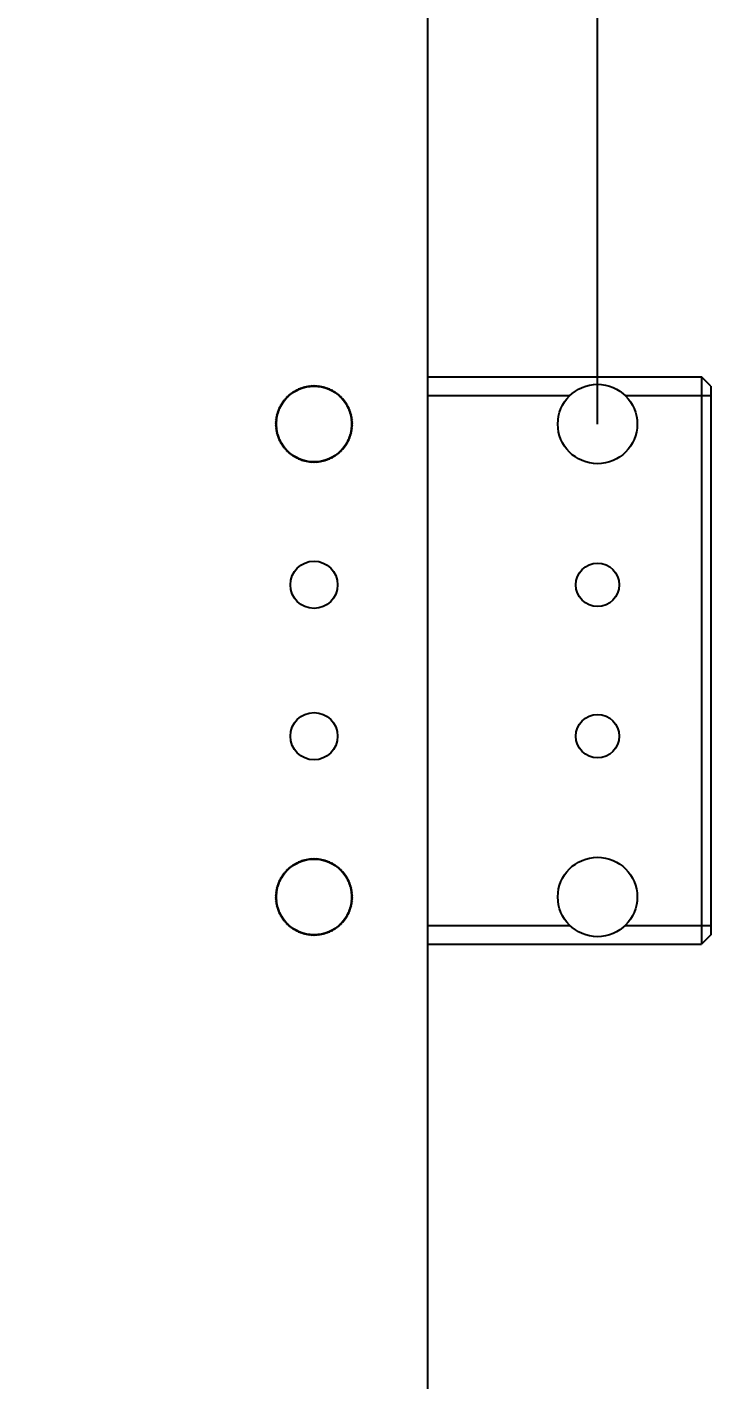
# Model space of a CAD drawing. Header units: millimetres. Extents: x 710 to 26878, y 589 to 5187.
# Drawn here: x 9314.2 to 9350.4, y 2010.8 to 2082.3 of the extents above; entities that cross this region are included whole.
import ezdxf

# ---------------------------------------------------------------- set-up
doc = ezdxf.new("R2010")
doc.units = ezdxf.units.MM
doc.layers.add('02___PRT_ALL_AXES', color=7, linetype='Continuous')
doc.styles.get("Standard").update_dxf_attribs({"font": 'arial.ttf'})
doc.dimstyles.new('DIMSTYLE_5-scale4', dxfattribs={"dimscale": 2, "dimtxt": 20, "dimasz": 20, "dimexe": 1, "dimexo": 0, "dimgap": 1.25, "dimtad": 1, "dimzin": 9, "dimdsep": 46, "dimtxsty": 'Standard', "dimcen": 0.09, "dimclre": 256, "dimclrt": 256, "dimadec": 1, "dimazin": 2, "dimtp": 0.15, "dimtm": 0.15, "dimtfac": 0.8, "dimtmove": 0, "dimatfit": 3, "dimfxl": 1, "dimtolj": 1, "dimarcsym": 0})

# ---------------------------------------------------------------- blocks, each defined once
blk = doc.blocks.new('*D72')
at = {"lineweight": -2, "transparency": 16777216}
for p, q in [((8744.371, 2061.309), (8744.371, 2194.326)), ((9344.371, 2061.309), (9344.371, 2194.326))]:
    blk.add_line(p, q, dxfattribs=at)
at = {"color": 0, "lineweight": -2, "transparency": 16777216}
blk.add_line((8784.371, 2192.326), (9304.371, 2192.326), dxfattribs=at)
at = {"color": 0, "transparency": 16777216}
for points in [[(8784.371, 2198.992), (8784.371, 2185.659), (8744.371, 2192.326)], [(9304.371, 2198.992), (9304.371, 2185.659), (9344.371, 2192.326)]]:
    blk.add_solid(points, dxfattribs=at)
at = {"layer": 'Defpoints', "color": 0, "transparency": 16777216}
for p in [(9344.371, 2192.326), (8744.371, 2061.309), (9344.371, 2061.309)]:
    blk.add_point(p, dxfattribs=at)
at = {"transparency": 16777216, "insert": (9044.371, 2220.719), "char_height": 40, "attachment_point": 5}
blk.add_mtext('\\A1;600 [1\'-11 5/8"]', dxfattribs=at)

msp = doc.modelspace()

# ---------------------------------------------------------------- linework, layer by layer
at = {"color": 7, "linetype": 'Continuous'}
for p, q in [((9335.3706, 2123.8091), (9335.3706, 1788.8091)), ((9328.7565, 2063.2125), (9328.7542, 2063.2643)), ((9328.7542, 2063.2643), (9328.782, 2063.2206)), ((9328.8401, 2063.2375), (9328.8401, 2063.2893)), ((9328.8401, 2063.2893), (9328.866, 2063.2444)), ((9328.9247, 2063.2588), (9328.9269, 2063.3105)), ((9328.9269, 2063.3105), (9328.9509, 2063.2646)), ((9329.0102, 2063.2764), (9329.0147, 2063.328)), ((9329.0147, 2063.328), (9329.0366, 2063.281)), ((9329.0963, 2063.2902), (9329.1031, 2063.3416)), ((9329.1031, 2063.3416), (9329.1229, 2063.2937)), ((9329.183, 2063.3003), (9329.192, 2063.3513)), ((9329.192, 2063.3513), (9329.2097, 2063.3026)), ((9329.27, 2063.3066), (9329.2812, 2063.3572)), ((9329.2812, 2063.3572), (9329.2968, 2063.3078)), ((9329.3572, 2063.3091), (9329.3706, 2063.3591)), ((9329.3706, 2063.3591), (9329.3841, 2063.3091)), ((9329.4445, 2063.3078), (9329.4601, 2063.3572)), ((9329.4601, 2063.3572), (9329.4713, 2063.3066)), ((9329.5316, 2063.3026), (9329.5493, 2063.3513)), ((9329.5493, 2063.3513), (9329.5583, 2063.3003)), ((9329.6184, 2063.2937), (9329.6382, 2063.3416)), ((9329.6382, 2063.3416), (9329.645, 2063.2902)), ((9329.7047, 2063.281), (9329.7266, 2063.328)), ((9329.7266, 2063.328), (9329.7311, 2063.2764)), ((9329.7904, 2063.2646), (9329.8143, 2063.3105)), ((9329.8143, 2063.3105), (9329.8166, 2063.2588)), ((9329.8753, 2063.2444), (9329.9012, 2063.2893)), ((9329.9012, 2063.2893), (9329.9012, 2063.2375)), ((9329.9593, 2063.2206), (9329.9871, 2063.2643)), ((9329.9871, 2063.2643), (9329.9848, 2063.2125)), ((9335.3706, 2063.8091), (9349.8706, 2063.8091)), ((9350.3706, 2063.3091), (9349.8706, 2063.8091)), ((9349.8706, 2063.8091), (9349.8706, 2033.8091)), ((9350.3706, 2063.3091), (9350.3706, 2034.3091)), ((9327.7443, 2062.5571), (9327.7921, 2062.5373)), ((9327.7758, 2062.516), (9327.7443, 2062.5571)), ((9327.8003, 2062.6269), (9327.8472, 2062.605)), ((9327.83, 2062.5844), (9327.8003, 2062.6269)), ((9327.8592, 2062.6941), (9327.9052, 2062.6702)), ((9327.8871, 2062.6504), (9327.8592, 2062.6941)), ((9327.9211, 2062.7587), (9327.9659, 2062.7328)), ((9327.947, 2062.7138), (9327.9211, 2062.7587)), ((9327.9857, 2062.8206), (9328.0294, 2062.7927)), ((9328.0096, 2062.7746), (9327.9857, 2062.8206)), ((9328.0529, 2062.8795), (9328.0954, 2062.8498)), ((9328.0748, 2062.8326), (9328.0529, 2062.8795)), ((9328.1227, 2062.9355), (9328.1638, 2062.904)), ((9328.1425, 2062.8876), (9328.1227, 2062.9355)), ((9328.1948, 2062.9884), (9328.2345, 2062.9551)), ((9328.2125, 2062.9397), (9328.1948, 2062.9884)), ((9328.2692, 2063.0381), (9328.3074, 2063.0031)), ((9328.2848, 2062.9887), (9328.2692, 2063.0381)), ((9328.3456, 2063.0845), (9328.3823, 2063.0479)), ((9328.3591, 2063.0344), (9328.3456, 2063.0845)), ((9328.4241, 2063.1275), (9328.4591, 2063.0893)), ((9328.4353, 2063.0769), (9328.4241, 2063.1275)), ((9328.5043, 2063.1671), (9328.5376, 2063.1274)), ((9328.5133, 2063.116), (9328.5043, 2063.1671)), ((9328.5861, 2063.2031), (9328.6177, 2063.162)), ((9328.5929, 2063.1517), (9328.5861, 2063.2031)), ((9328.674, 2063.1839), (9328.6695, 2063.2355)), ((9328.6695, 2063.2355), (9328.6992, 2063.1931)), ((9330.0421, 2063.1931), (9330.0718, 2063.2355)), ((9330.0718, 2063.2355), (9330.0673, 2063.1839)), ((9330.1236, 2063.162), (9330.1551, 2063.2031)), ((9330.1551, 2063.2031), (9330.1484, 2063.1517)), ((9330.2037, 2063.1274), (9330.237, 2063.1671)), ((9330.237, 2063.1671), (9330.228, 2063.116)), ((9330.2822, 2063.0893), (9330.3172, 2063.1275)), ((9330.3172, 2063.1275), (9330.306, 2063.0769)), ((9330.359, 2063.0479), (9330.3956, 2063.0845)), ((9330.3956, 2063.0845), (9330.3822, 2063.0344)), ((9330.4339, 2063.0031), (9330.4721, 2063.0381)), ((9330.4721, 2063.0381), (9330.4565, 2062.9887)), ((9330.5068, 2062.9551), (9330.5465, 2062.9884)), ((9330.5465, 2062.9884), (9330.5288, 2062.9397)), ((9330.5775, 2062.904), (9330.6186, 2062.9355)), ((9330.6186, 2062.9355), (9330.5988, 2062.8876)), ((9330.6459, 2062.8498), (9330.6884, 2062.8795)), ((9330.6884, 2062.8795), (9330.6665, 2062.8326)), ((9330.7119, 2062.7927), (9330.7556, 2062.8206)), ((9330.7556, 2062.8206), (9330.7317, 2062.7746)), ((9330.7753, 2062.7328), (9330.8202, 2062.7587)), ((9330.8202, 2062.7587), (9330.7943, 2062.7138)), ((9330.8361, 2062.6702), (9330.8821, 2062.6941)), ((9330.8821, 2062.6941), (9330.8542, 2062.6504)), ((9330.8941, 2062.605), (9330.941, 2062.6269)), ((9330.941, 2062.6269), (9330.9113, 2062.5844)), ((9330.9492, 2062.5373), (9330.997, 2062.5571)), ((9330.997, 2062.5571), (9330.9655, 2062.516)), ((9345.8403, 2062.8091), (9350.3706, 2062.8091)), ((9327.3905, 2061.8397), (9327.4423, 2061.8397)), ((9327.4354, 2061.8138), (9327.3905, 2061.8397)), ((9327.4155, 2061.9256), (9327.4673, 2061.9233)), ((9327.4592, 2061.8977), (9327.4155, 2061.9256)), ((9327.4443, 2062.0103), (9327.4959, 2062.0058)), ((9327.4867, 2061.9806), (9327.4443, 2062.0103)), ((9327.4767, 2062.0936), (9327.5281, 2062.0869)), ((9327.5178, 2062.0621), (9327.4767, 2062.0936)), ((9327.5127, 2062.1755), (9327.5637, 2062.1665)), ((9327.5524, 2062.1422), (9327.5127, 2062.1755)), ((9327.5523, 2062.2557), (9327.6029, 2062.2445)), ((9327.5905, 2062.2207), (9327.5523, 2062.2557)), ((9327.5953, 2062.3341), (9327.6453, 2062.3207)), ((9327.6319, 2062.2975), (9327.5953, 2062.3341)), ((9327.6417, 2062.4106), (9327.6911, 2062.395)), ((9327.6767, 2062.3724), (9327.6417, 2062.4106)), ((9327.6914, 2062.485), (9327.7401, 2062.4672)), ((9327.7247, 2062.4453), (9327.6914, 2062.485)), ((9331.0012, 2062.4672), (9331.0499, 2062.485)), ((9331.0499, 2062.485), (9331.0166, 2062.4453)), ((9331.0502, 2062.395), (9331.0996, 2062.4106)), ((9331.0996, 2062.4106), (9331.0646, 2062.3724)), ((9331.096, 2062.3207), (9331.146, 2062.3341)), ((9331.146, 2062.3341), (9331.1094, 2062.2975)), ((9331.1384, 2062.2445), (9331.189, 2062.2557)), ((9331.189, 2062.2557), (9331.1508, 2062.2207)), ((9331.1776, 2062.1665), (9331.2286, 2062.1755)), ((9331.2286, 2062.1755), (9331.1889, 2062.1422)), ((9331.2132, 2062.0869), (9331.2646, 2062.0936)), ((9331.2646, 2062.0936), (9331.2235, 2062.0621)), ((9331.2454, 2062.0058), (9331.297, 2062.0103)), ((9331.297, 2062.0103), (9331.2546, 2061.9806)), ((9331.274, 2061.9233), (9331.3258, 2061.9256)), ((9331.3258, 2061.9256), (9331.2821, 2061.8977)), ((9331.299, 2061.8397), (9331.3508, 2061.8397)), ((9331.3508, 2061.8397), (9331.3059, 2061.8138)), ((9327.3206, 2061.3091), (9327.3707, 2061.3225)), ((9327.3707, 2061.2957), (9327.3206, 2061.3091)), ((9327.3226, 2061.3986), (9327.3732, 2061.4098)), ((9327.372, 2061.383), (9327.3226, 2061.3986)), ((9327.3226, 2061.2197), (9327.372, 2061.2353)), ((9327.3732, 2061.2085), (9327.3226, 2061.2197)), ((9327.3284, 2061.4878), (9327.3795, 2061.4968)), ((9327.3771, 2061.4701), (9327.3284, 2061.4878)), ((9327.3284, 2061.1305), (9327.3771, 2061.1482)), ((9327.3795, 2061.1215), (9327.3284, 2061.1305)), ((9327.3382, 2061.5767), (9327.3896, 2061.5835)), ((9327.3861, 2061.5569), (9327.3382, 2061.5767)), ((9327.3518, 2061.6651), (9327.4034, 2061.6696)), ((9327.3987, 2061.6432), (9327.3518, 2061.6651)), ((9327.3692, 2061.7528), (9327.421, 2061.7551)), ((9327.4152, 2061.7289), (9327.3692, 2061.7528)), ((9331.3203, 2061.7551), (9331.3721, 2061.7528)), ((9331.3721, 2061.7528), (9331.3261, 2061.7289)), ((9331.3379, 2061.6696), (9331.3895, 2061.6651)), ((9331.3895, 2061.6651), (9331.3425, 2061.6432)), ((9331.3517, 2061.5835), (9331.4031, 2061.5767)), ((9331.4031, 2061.5767), (9331.3552, 2061.5569)), ((9331.3618, 2061.4968), (9331.4128, 2061.4878)), ((9331.4128, 2061.1305), (9331.3618, 2061.1215)), ((9331.4128, 2061.4878), (9331.3642, 2061.4701)), ((9331.3642, 2061.1482), (9331.4128, 2061.1305)), ((9331.3681, 2061.4098), (9331.4187, 2061.3986)), ((9331.4187, 2061.2197), (9331.3681, 2061.2085)), ((9331.4187, 2061.3986), (9331.3693, 2061.383)), ((9331.3693, 2061.2353), (9331.4187, 2061.2197)), ((9331.3706, 2061.3225), (9331.4206, 2061.3091)), ((9331.4206, 2061.3091), (9331.3706, 2061.2957)), ((9327.3382, 2061.0416), (9327.3861, 2061.0614)), ((9327.3896, 2061.0348), (9327.3382, 2061.0416)), ((9327.3518, 2060.9532), (9327.3987, 2060.9751)), ((9327.4034, 2060.9486), (9327.3518, 2060.9532)), ((9327.3692, 2060.8654), (9327.4152, 2060.8894)), ((9327.421, 2060.8632), (9327.3692, 2060.8654)), ((9327.3905, 2060.7786), (9327.4354, 2060.8045)), ((9327.4423, 2060.7786), (9327.3905, 2060.7786)), ((9327.4155, 2060.6927), (9327.4592, 2060.7205)), ((9327.4673, 2060.6949), (9327.4155, 2060.6927)), ((9327.4443, 2060.608), (9327.4867, 2060.6377)), ((9327.4959, 2060.6125), (9327.4443, 2060.608)), ((9327.4767, 2060.5246), (9327.5178, 2060.5562)), ((9327.5281, 2060.5314), (9327.4767, 2060.5246)), ((9327.5127, 2060.4428), (9327.5524, 2060.4761)), ((9327.5637, 2060.4518), (9327.5127, 2060.4428)), ((9327.5523, 2060.3626), (9327.5905, 2060.3976)), ((9331.1508, 2060.3976), (9331.189, 2060.3626)), ((9331.2286, 2060.4428), (9331.1776, 2060.4518)), ((9331.1889, 2060.4761), (9331.2286, 2060.4428)), ((9331.2646, 2060.5246), (9331.2132, 2060.5314)), ((9331.2235, 2060.5562), (9331.2646, 2060.5246)), ((9331.297, 2060.608), (9331.2454, 2060.6125)), ((9331.2546, 2060.6377), (9331.297, 2060.608)), ((9331.3258, 2060.6927), (9331.274, 2060.6949)), ((9331.2821, 2060.7205), (9331.3258, 2060.6927)), ((9331.3508, 2060.7786), (9331.299, 2060.7786)), ((9331.3059, 2060.8045), (9331.3508, 2060.7786)), ((9331.3721, 2060.8654), (9331.3203, 2060.8632)), ((9331.3261, 2060.8894), (9331.3721, 2060.8654)), ((9331.3895, 2060.9532), (9331.3379, 2060.9486)), ((9331.3425, 2060.9751), (9331.3895, 2060.9532)), ((9331.4031, 2061.0416), (9331.3517, 2061.0348)), ((9331.3552, 2061.0614), (9331.4031, 2061.0416)), ((9327.6029, 2060.3738), (9327.5523, 2060.3626)), ((9327.5953, 2060.2841), (9327.6319, 2060.3208)), ((9327.6453, 2060.2975), (9327.5953, 2060.2841)), ((9327.6417, 2060.2077), (9327.6767, 2060.2459)), ((9327.6911, 2060.2233), (9327.6417, 2060.2077)), ((9327.6914, 2060.1333), (9327.7247, 2060.173)), ((9327.7401, 2060.151), (9327.6914, 2060.1333)), ((9327.7443, 2060.0612), (9327.7758, 2060.1023)), ((9327.7921, 2060.081), (9327.7443, 2060.0612)), ((9327.8003, 2059.9914), (9327.83, 2060.0339)), ((9327.8472, 2060.0133), (9327.8003, 2059.9914)), ((9327.8592, 2059.9242), (9327.8871, 2059.9679)), ((9327.9052, 2059.9481), (9327.8592, 2059.9242)), ((9327.9211, 2059.8596), (9327.947, 2059.9044)), ((9327.9659, 2059.8855), (9327.9211, 2059.8596)), ((9327.9857, 2059.7977), (9328.0096, 2059.8437)), ((9328.0294, 2059.8256), (9327.9857, 2059.7977)), ((9328.0529, 2059.7387), (9328.0748, 2059.7857)), ((9328.0954, 2059.7685), (9328.0529, 2059.7387)), ((9328.1227, 2059.6828), (9328.1425, 2059.7306)), ((9328.1638, 2059.7143), (9328.1227, 2059.6828)), ((9328.1948, 2059.6299), (9328.2125, 2059.6786)), ((9330.5288, 2059.6786), (9330.5465, 2059.6299)), ((9330.6186, 2059.6828), (9330.5775, 2059.7143)), ((9330.5988, 2059.7306), (9330.6186, 2059.6828)), ((9330.6884, 2059.7387), (9330.6459, 2059.7685)), ((9330.6665, 2059.7857), (9330.6884, 2059.7387)), ((9330.7556, 2059.7977), (9330.7119, 2059.8256)), ((9330.7317, 2059.8437), (9330.7556, 2059.7977)), ((9330.8202, 2059.8596), (9330.7753, 2059.8855)), ((9330.7943, 2059.9044), (9330.8202, 2059.8596)), ((9330.8821, 2059.9242), (9330.8361, 2059.9481)), ((9330.8542, 2059.9679), (9330.8821, 2059.9242)), ((9330.941, 2059.9914), (9330.8941, 2060.0133)), ((9330.9113, 2060.0339), (9330.941, 2059.9914)), ((9330.997, 2060.0612), (9330.9492, 2060.081)), ((9330.9655, 2060.1023), (9330.997, 2060.0612)), ((9331.0499, 2060.1333), (9331.0012, 2060.151)), ((9331.0166, 2060.173), (9331.0499, 2060.1333)), ((9331.0996, 2060.2077), (9331.0502, 2060.2233)), ((9331.0646, 2060.2459), (9331.0996, 2060.2077)), ((9331.146, 2060.2841), (9331.096, 2060.2975)), ((9331.1094, 2060.3208), (9331.146, 2060.2841)), ((9331.189, 2060.3626), (9331.1384, 2060.3738)), ((9328.2345, 2059.6632), (9328.1948, 2059.6299)), ((9328.2692, 2059.5802), (9328.2848, 2059.6296)), ((9328.3074, 2059.6152), (9328.2692, 2059.5802)), ((9328.3456, 2059.5338), (9328.3591, 2059.5838)), ((9328.3823, 2059.5704), (9328.3456, 2059.5338)), ((9328.4241, 2059.4908), (9328.4353, 2059.5413)), ((9328.4591, 2059.529), (9328.4241, 2059.4908)), ((9328.5043, 2059.4512), (9328.5133, 2059.5022)), ((9328.5376, 2059.4909), (9328.5043, 2059.4512)), ((9328.5861, 2059.4152), (9328.5929, 2059.4665)), ((9328.6177, 2059.4563), (9328.5861, 2059.4152)), ((9328.6695, 2059.3828), (9328.674, 2059.4344)), ((9328.6992, 2059.4252), (9328.6695, 2059.3828)), ((9328.7542, 2059.354), (9328.7565, 2059.4058)), ((9328.782, 2059.3977), (9328.7542, 2059.354)), ((9328.8401, 2059.329), (9328.8401, 2059.3808)), ((9328.866, 2059.3739), (9328.8401, 2059.329)), ((9328.9269, 2059.3077), (9328.9247, 2059.3595)), ((9328.9509, 2059.3537), (9328.9269, 2059.3077)), ((9329.0147, 2059.2903), (9329.0102, 2059.3419)), ((9329.0366, 2059.3372), (9329.0147, 2059.2903)), ((9329.1031, 2059.2767), (9329.0963, 2059.328)), ((9329.1229, 2059.3245), (9329.1031, 2059.2767)), ((9329.192, 2059.2669), (9329.183, 2059.318)), ((9329.2097, 2059.3156), (9329.192, 2059.2669)), ((9329.2812, 2059.2611), (9329.27, 2059.3117)), ((9329.2968, 2059.3105), (9329.2812, 2059.2611)), ((9329.3706, 2059.2591), (9329.3572, 2059.3092)), ((9329.3841, 2059.3092), (9329.3706, 2059.2591)), ((9329.4601, 2059.2611), (9329.4445, 2059.3105)), ((9329.4713, 2059.3117), (9329.4601, 2059.2611)), ((9329.5493, 2059.2669), (9329.5316, 2059.3156)), ((9329.5583, 2059.318), (9329.5493, 2059.2669)), ((9329.6382, 2059.2767), (9329.6184, 2059.3245)), ((9329.645, 2059.328), (9329.6382, 2059.2767)), ((9329.7266, 2059.2903), (9329.7047, 2059.3372)), ((9329.7311, 2059.3419), (9329.7266, 2059.2903)), ((9329.8143, 2059.3077), (9329.7904, 2059.3537)), ((9329.8166, 2059.3595), (9329.8143, 2059.3077)), ((9329.9012, 2059.329), (9329.8753, 2059.3739)), ((9329.9012, 2059.3808), (9329.9012, 2059.329)), ((9329.9871, 2059.354), (9329.9593, 2059.3977)), ((9329.9848, 2059.4058), (9329.9871, 2059.354)), ((9330.0718, 2059.3828), (9330.0421, 2059.4252)), ((9330.0673, 2059.4344), (9330.0718, 2059.3828)), ((9330.1551, 2059.4152), (9330.1236, 2059.4563)), ((9330.1484, 2059.4665), (9330.1551, 2059.4152)), ((9330.237, 2059.4512), (9330.2037, 2059.4909)), ((9330.228, 2059.5022), (9330.237, 2059.4512)), ((9330.3172, 2059.4908), (9330.2822, 2059.529)), ((9330.306, 2059.5413), (9330.3172, 2059.4908)), ((9330.3956, 2059.5338), (9330.359, 2059.5704)), ((9330.3822, 2059.5838), (9330.3956, 2059.5338)), ((9330.4721, 2059.5802), (9330.4339, 2059.6152)), ((9330.4565, 2059.6296), (9330.4721, 2059.5802)), ((9330.5465, 2059.6299), (9330.5068, 2059.6632)), ((9328.6695, 2038.2355), (9328.6992, 2038.1931)), ((9328.674, 2038.1839), (9328.6695, 2038.2355)), ((9328.7565, 2038.2125), (9328.7542, 2038.2643)), ((9328.7542, 2038.2643), (9328.782, 2038.2206)), ((9328.8401, 2038.2375), (9328.8401, 2038.2893)), ((9328.8401, 2038.2893), (9328.866, 2038.2444)), ((9328.9247, 2038.2588), (9328.9269, 2038.3105)), ((9328.9269, 2038.3105), (9328.9509, 2038.2646)), ((9329.0102, 2038.2764), (9329.0147, 2038.328)), ((9329.0147, 2038.328), (9329.0366, 2038.281)), ((9329.0963, 2038.2902), (9329.1031, 2038.3416)), ((9329.1031, 2038.3416), (9329.1229, 2038.2937)), ((9329.183, 2038.3003), (9329.192, 2038.3513)), ((9329.192, 2038.3513), (9329.2097, 2038.3026)), ((9329.27, 2038.3066), (9329.2812, 2038.3572)), ((9329.2812, 2038.3572), (9329.2968, 2038.3078)), ((9329.3572, 2038.3091), (9329.3706, 2038.3591)), ((9329.3706, 2038.3591), (9329.3841, 2038.3091)), ((9329.4445, 2038.3078), (9329.4601, 2038.3572)), ((9329.4601, 2038.3572), (9329.4713, 2038.3066)), ((9329.5316, 2038.3026), (9329.5493, 2038.3513)), ((9329.5493, 2038.3513), (9329.5583, 2038.3003)), ((9329.6184, 2038.2937), (9329.6382, 2038.3416)), ((9329.6382, 2038.3416), (9329.645, 2038.2902)), ((9329.7047, 2038.281), (9329.7266, 2038.328)), ((9329.7266, 2038.328), (9329.7311, 2038.2764)), ((9329.7904, 2038.2646), (9329.8143, 2038.3105)), ((9329.8143, 2038.3105), (9329.8166, 2038.2588)), ((9329.8753, 2038.2444), (9329.9012, 2038.2893)), ((9329.9012, 2038.2893), (9329.9012, 2038.2375)), ((9329.9593, 2038.2206), (9329.9871, 2038.2643)), ((9329.9871, 2038.2643), (9329.9848, 2038.2125)), ((9330.0421, 2038.1931), (9330.0718, 2038.2355)), ((9330.0718, 2038.2355), (9330.0673, 2038.1839)), ((9327.7443, 2037.5571), (9327.7921, 2037.5373)), ((9327.7758, 2037.516), (9327.7443, 2037.5571)), ((9327.8003, 2037.6269), (9327.8472, 2037.605)), ((9327.83, 2037.5844), (9327.8003, 2037.6269)), ((9327.8592, 2037.6941), (9327.9052, 2037.6702)), ((9327.8871, 2037.6504), (9327.8592, 2037.6941)), ((9327.9211, 2037.7587), (9327.9659, 2037.7328)), ((9327.947, 2037.7138), (9327.9211, 2037.7587)), ((9327.9857, 2037.8206), (9328.0294, 2037.7927)), ((9328.0096, 2037.7746), (9327.9857, 2037.8206)), ((9328.0529, 2037.8795), (9328.0954, 2037.8498)), ((9328.0748, 2037.8326), (9328.0529, 2037.8795)), ((9328.1227, 2037.9355), (9328.1638, 2037.904)), ((9328.1425, 2037.8876), (9328.1227, 2037.9355)), ((9328.1948, 2037.9884), (9328.2345, 2037.9551)), ((9328.2125, 2037.9397), (9328.1948, 2037.9884)), ((9328.2692, 2038.0381), (9328.3074, 2038.0031)), ((9328.2848, 2037.9887), (9328.2692, 2038.0381)), ((9328.3456, 2038.0845), (9328.3823, 2038.0479)), ((9328.3591, 2038.0344), (9328.3456, 2038.0845)), ((9328.4241, 2038.1275), (9328.4591, 2038.0893)), ((9328.4353, 2038.0769), (9328.4241, 2038.1275)), ((9328.5043, 2038.1671), (9328.5376, 2038.1274)), ((9328.5133, 2038.116), (9328.5043, 2038.1671)), ((9328.5861, 2038.2031), (9328.6177, 2038.162)), ((9328.5929, 2038.1517), (9328.5861, 2038.2031)), ((9330.1236, 2038.162), (9330.1551, 2038.2031)), ((9330.1551, 2038.2031), (9330.1484, 2038.1517)), ((9330.2037, 2038.1274), (9330.237, 2038.1671)), ((9330.237, 2038.1671), (9330.228, 2038.116)), ((9330.2822, 2038.0893), (9330.3172, 2038.1275)), ((9330.3172, 2038.1275), (9330.306, 2038.0769)), ((9330.359, 2038.0479), (9330.3956, 2038.0845)), ((9330.3956, 2038.0845), (9330.3822, 2038.0344)), ((9330.4339, 2038.0031), (9330.4721, 2038.0381)), ((9330.4721, 2038.0381), (9330.4565, 2037.9887)), ((9330.5068, 2037.9551), (9330.5465, 2037.9884)), ((9330.5465, 2037.9884), (9330.5288, 2037.9397)), ((9330.5775, 2037.904), (9330.6186, 2037.9355)), ((9330.6186, 2037.9355), (9330.5988, 2037.8876)), ((9330.6459, 2037.8498), (9330.6884, 2037.8795)), ((9330.6884, 2037.8795), (9330.6665, 2037.8326)), ((9330.7119, 2037.7927), (9330.7556, 2037.8206)), ((9330.7556, 2037.8206), (9330.7317, 2037.7746)), ((9330.7753, 2037.7328), (9330.8202, 2037.7587)), ((9330.8202, 2037.7587), (9330.7943, 2037.7138)), ((9330.8361, 2037.6702), (9330.8821, 2037.6941)), ((9330.8821, 2037.6941), (9330.8542, 2037.6504)), ((9330.8941, 2037.605), (9330.941, 2037.6269)), ((9330.941, 2037.6269), (9330.9113, 2037.5844)), ((9330.9492, 2037.5373), (9330.997, 2037.5571)), ((9330.997, 2037.5571), (9330.9655, 2037.516)), ((9327.3905, 2036.8397), (9327.4423, 2036.8397)), ((9327.4354, 2036.8138), (9327.3905, 2036.8397)), ((9327.4155, 2036.9256), (9327.4673, 2036.9233)), ((9327.4592, 2036.8977), (9327.4155, 2036.9256)), ((9327.4443, 2037.0103), (9327.4959, 2037.0058)), ((9327.4867, 2036.9806), (9327.4443, 2037.0103)), ((9327.4767, 2037.0936), (9327.5281, 2037.0869)), ((9327.5178, 2037.0621), (9327.4767, 2037.0936)), ((9327.5127, 2037.1755), (9327.5637, 2037.1665)), ((9327.5524, 2037.1422), (9327.5127, 2037.1755)), ((9327.5523, 2037.2557), (9327.6029, 2037.2445)), ((9327.5905, 2037.2207), (9327.5523, 2037.2557)), ((9327.5953, 2037.3341), (9327.6453, 2037.3207)), ((9327.6319, 2037.2975), (9327.5953, 2037.3341)), ((9327.6417, 2037.4106), (9327.6911, 2037.395)), ((9327.6767, 2037.3724), (9327.6417, 2037.4106)), ((9327.6914, 2037.485), (9327.7401, 2037.4672)), ((9327.7247, 2037.4453), (9327.6914, 2037.485)), ((9331.0012, 2037.4672), (9331.0499, 2037.485)), ((9331.0499, 2037.485), (9331.0166, 2037.4453)), ((9331.0502, 2037.395), (9331.0996, 2037.4106)), ((9331.0996, 2037.4106), (9331.0646, 2037.3724)), ((9331.096, 2037.3207), (9331.146, 2037.3341)), ((9331.146, 2037.3341), (9331.1094, 2037.2975)), ((9331.1384, 2037.2445), (9331.189, 2037.2557)), ((9331.189, 2037.2557), (9331.1508, 2037.2207)), ((9331.1776, 2037.1665), (9331.2286, 2037.1755)), ((9331.2286, 2037.1755), (9331.1889, 2037.1422)), ((9331.2132, 2037.0869), (9331.2646, 2037.0936)), ((9331.2646, 2037.0936), (9331.2235, 2037.0621)), ((9331.2454, 2037.0058), (9331.297, 2037.0103)), ((9331.297, 2037.0103), (9331.2546, 2036.9806)), ((9331.274, 2036.9233), (9331.3258, 2036.9256)), ((9331.3258, 2036.9256), (9331.2821, 2036.8977)), ((9331.299, 2036.8397), (9331.3508, 2036.8397)), ((9331.3508, 2036.8397), (9331.3059, 2036.8138)), ((9327.3206, 2036.3091), (9327.3707, 2036.3225)), ((9327.3707, 2036.2957), (9327.3206, 2036.3091)), ((9327.3226, 2036.3986), (9327.3732, 2036.4098)), ((9327.372, 2036.383), (9327.3226, 2036.3986)), ((9327.3226, 2036.2197), (9327.372, 2036.2353)), ((9327.3732, 2036.2085), (9327.3226, 2036.2197)), ((9327.3284, 2036.4878), (9327.3795, 2036.4968)), ((9327.3771, 2036.4701), (9327.3284, 2036.4878)), ((9327.3284, 2036.1305), (9327.3771, 2036.1482)), ((9327.3795, 2036.1215), (9327.3284, 2036.1305)), ((9327.3382, 2036.5767), (9327.3896, 2036.5835)), ((9327.3861, 2036.5569), (9327.3382, 2036.5767)), ((9327.3518, 2036.6651), (9327.4034, 2036.6696)), ((9327.3987, 2036.6432), (9327.3518, 2036.6651)), ((9327.3692, 2036.7528), (9327.421, 2036.7551)), ((9327.4152, 2036.7289), (9327.3692, 2036.7528)), ((9331.3203, 2036.7551), (9331.3721, 2036.7528)), ((9331.3721, 2036.7528), (9331.3261, 2036.7289)), ((9331.3379, 2036.6696), (9331.3895, 2036.6651)), ((9331.3895, 2036.6651), (9331.3425, 2036.6432)), ((9331.3517, 2036.5835), (9331.4031, 2036.5767)), ((9331.4031, 2036.5767), (9331.3552, 2036.5569)), ((9331.3618, 2036.4968), (9331.4128, 2036.4878)), ((9331.4128, 2036.1305), (9331.3618, 2036.1215)), ((9331.4128, 2036.4878), (9331.3642, 2036.4701)), ((9331.3642, 2036.1482), (9331.4128, 2036.1305)), ((9331.3681, 2036.4098), (9331.4187, 2036.3986)), ((9331.4187, 2036.2197), (9331.3681, 2036.2085)), ((9331.4187, 2036.3986), (9331.3693, 2036.383)), ((9331.3693, 2036.2353), (9331.4187, 2036.2197)), ((9331.3706, 2036.3225), (9331.4206, 2036.3091)), ((9331.4206, 2036.3091), (9331.3706, 2036.2957)), ((9327.3382, 2036.0416), (9327.3861, 2036.0614)), ((9327.3896, 2036.0348), (9327.3382, 2036.0416)), ((9327.3518, 2035.9532), (9327.3987, 2035.9751)), ((9327.4034, 2035.9486), (9327.3518, 2035.9532)), ((9327.3692, 2035.8654), (9327.4152, 2035.8894)), ((9327.421, 2035.8632), (9327.3692, 2035.8654)), ((9327.3905, 2035.7786), (9327.4354, 2035.8045)), ((9327.4423, 2035.7786), (9327.3905, 2035.7786)), ((9327.4155, 2035.6927), (9327.4592, 2035.7205)), ((9327.4673, 2035.6949), (9327.4155, 2035.6927)), ((9327.4443, 2035.608), (9327.4867, 2035.6377)), ((9327.4959, 2035.6125), (9327.4443, 2035.608)), ((9327.4767, 2035.5246), (9327.5178, 2035.5562)), ((9327.5281, 2035.5314), (9327.4767, 2035.5246)), ((9327.5127, 2035.4428), (9327.5524, 2035.4761)), ((9327.5637, 2035.4518), (9327.5127, 2035.4428)), ((9327.5523, 2035.3626), (9327.5905, 2035.3976)), ((9327.6029, 2035.3738), (9327.5523, 2035.3626)), ((9331.189, 2035.3626), (9331.1384, 2035.3738)), ((9331.1508, 2035.3976), (9331.189, 2035.3626)), ((9331.2286, 2035.4428), (9331.1776, 2035.4518)), ((9331.1889, 2035.4761), (9331.2286, 2035.4428)), ((9331.2646, 2035.5246), (9331.2132, 2035.5314)), ((9331.2235, 2035.5562), (9331.2646, 2035.5246)), ((9331.297, 2035.608), (9331.2454, 2035.6125)), ((9331.2546, 2035.6377), (9331.297, 2035.608)), ((9331.3258, 2035.6927), (9331.274, 2035.6949)), ((9331.2821, 2035.7205), (9331.3258, 2035.6927)), ((9331.3508, 2035.7786), (9331.299, 2035.7786)), ((9331.3059, 2035.8045), (9331.3508, 2035.7786)), ((9331.3721, 2035.8654), (9331.3203, 2035.8632)), ((9331.3261, 2035.8894), (9331.3721, 2035.8654)), ((9331.3895, 2035.9532), (9331.3379, 2035.9486)), ((9331.3425, 2035.9751), (9331.3895, 2035.9532)), ((9331.4031, 2036.0416), (9331.3517, 2036.0348)), ((9331.3552, 2036.0614), (9331.4031, 2036.0416)), ((9327.5953, 2035.2841), (9327.6319, 2035.3208)), ((9327.6453, 2035.2975), (9327.5953, 2035.2841)), ((9327.6417, 2035.2077), (9327.6767, 2035.2459)), ((9327.6911, 2035.2233), (9327.6417, 2035.2077)), ((9327.6914, 2035.1333), (9327.7247, 2035.173)), ((9327.7401, 2035.151), (9327.6914, 2035.1333)), ((9327.7443, 2035.0612), (9327.7758, 2035.1023)), ((9327.7921, 2035.081), (9327.7443, 2035.0612)), ((9327.8003, 2034.9914), (9327.83, 2035.0339)), ((9327.8472, 2035.0133), (9327.8003, 2034.9914)), ((9327.8592, 2034.9242), (9327.8871, 2034.9679)), ((9327.9052, 2034.9481), (9327.8592, 2034.9242)), ((9327.9211, 2034.8596), (9327.947, 2034.9044)), ((9327.9659, 2034.8855), (9327.9211, 2034.8596)), ((9327.9857, 2034.7977), (9328.0096, 2034.8437)), ((9328.0294, 2034.8256), (9327.9857, 2034.7977)), ((9328.0529, 2034.7387), (9328.0748, 2034.7857)), ((9328.0954, 2034.7685), (9328.0529, 2034.7387)), ((9328.1227, 2034.6828), (9328.1425, 2034.7306)), ((9328.1638, 2034.7143), (9328.1227, 2034.6828)), ((9328.1948, 2034.6299), (9328.2125, 2034.6786)), ((9328.2345, 2034.6632), (9328.1948, 2034.6299)), ((9330.5465, 2034.6299), (9330.5068, 2034.6632)), ((9330.5288, 2034.6786), (9330.5465, 2034.6299)), ((9330.6186, 2034.6828), (9330.5775, 2034.7143)), ((9330.5988, 2034.7306), (9330.6186, 2034.6828)), ((9330.6884, 2034.7387), (9330.6459, 2034.7685)), ((9330.6665, 2034.7857), (9330.6884, 2034.7387)), ((9330.7556, 2034.7977), (9330.7119, 2034.8256)), ((9330.7317, 2034.8437), (9330.7556, 2034.7977)), ((9330.8202, 2034.8596), (9330.7753, 2034.8855)), ((9330.7943, 2034.9044), (9330.8202, 2034.8596)), ((9330.8821, 2034.9242), (9330.8361, 2034.9481)), ((9330.8542, 2034.9679), (9330.8821, 2034.9242)), ((9330.941, 2034.9914), (9330.8941, 2035.0133)), ((9330.9113, 2035.0339), (9330.941, 2034.9914)), ((9330.997, 2035.0612), (9330.9492, 2035.081)), ((9330.9655, 2035.1023), (9330.997, 2035.0612)), ((9331.0499, 2035.1333), (9331.0012, 2035.151)), ((9331.0166, 2035.173), (9331.0499, 2035.1333)), ((9331.0996, 2035.2077), (9331.0502, 2035.2233)), ((9331.0646, 2035.2459), (9331.0996, 2035.2077)), ((9331.146, 2035.2841), (9331.096, 2035.2975)), ((9331.1094, 2035.3208), (9331.146, 2035.2841)), ((9345.8403, 2034.8091), (9350.3706, 2034.8091)), ((9328.2692, 2034.5802), (9328.2848, 2034.6296)), ((9328.3074, 2034.6152), (9328.2692, 2034.5802)), ((9328.3456, 2034.5338), (9328.3591, 2034.5838)), ((9328.3823, 2034.5704), (9328.3456, 2034.5338)), ((9328.4241, 2034.4908), (9328.4353, 2034.5413)), ((9328.4591, 2034.529), (9328.4241, 2034.4908)), ((9328.5043, 2034.4512), (9328.5133, 2034.5022)), ((9328.5376, 2034.4909), (9328.5043, 2034.4512)), ((9328.5861, 2034.4152), (9328.5929, 2034.4665)), ((9328.6177, 2034.4563), (9328.5861, 2034.4152)), ((9328.6695, 2034.3828), (9328.674, 2034.4344)), ((9328.6992, 2034.4252), (9328.6695, 2034.3828)), ((9328.7542, 2034.354), (9328.7565, 2034.4058)), ((9328.782, 2034.3977), (9328.7542, 2034.354)), ((9328.8401, 2034.329), (9328.8401, 2034.3808)), ((9328.866, 2034.3739), (9328.8401, 2034.329)), ((9328.9269, 2034.3077), (9328.9247, 2034.3595)), ((9328.9509, 2034.3537), (9328.9269, 2034.3077)), ((9329.0147, 2034.2903), (9329.0102, 2034.3419)), ((9329.0366, 2034.3372), (9329.0147, 2034.2903)), ((9329.1031, 2034.2767), (9329.0963, 2034.328)), ((9329.1229, 2034.3245), (9329.1031, 2034.2767)), ((9329.192, 2034.2669), (9329.183, 2034.318)), ((9329.2097, 2034.3156), (9329.192, 2034.2669)), ((9329.2812, 2034.2611), (9329.27, 2034.3117)), ((9329.2968, 2034.3105), (9329.2812, 2034.2611)), ((9329.3706, 2034.2591), (9329.3572, 2034.3092)), ((9329.3841, 2034.3092), (9329.3706, 2034.2591)), ((9329.4601, 2034.2611), (9329.4445, 2034.3105)), ((9329.4713, 2034.3117), (9329.4601, 2034.2611)), ((9329.5493, 2034.2669), (9329.5316, 2034.3156)), ((9329.5583, 2034.318), (9329.5493, 2034.2669)), ((9329.6382, 2034.2767), (9329.6184, 2034.3245)), ((9329.645, 2034.328), (9329.6382, 2034.2767)), ((9329.7266, 2034.2903), (9329.7047, 2034.3372)), ((9329.7311, 2034.3419), (9329.7266, 2034.2903)), ((9329.8143, 2034.3077), (9329.7904, 2034.3537)), ((9329.8166, 2034.3595), (9329.8143, 2034.3077)), ((9329.9012, 2034.329), (9329.8753, 2034.3739)), ((9329.9012, 2034.3808), (9329.9012, 2034.329)), ((9329.9871, 2034.354), (9329.9593, 2034.3977)), ((9329.9848, 2034.4058), (9329.9871, 2034.354)), ((9330.0718, 2034.3828), (9330.0421, 2034.4252)), ((9330.0673, 2034.4344), (9330.0718, 2034.3828)), ((9330.1551, 2034.4152), (9330.1236, 2034.4563)), ((9330.1484, 2034.4665), (9330.1551, 2034.4152)), ((9330.237, 2034.4512), (9330.2037, 2034.4909)), ((9330.228, 2034.5022), (9330.237, 2034.4512)), ((9330.3172, 2034.4908), (9330.2822, 2034.529)), ((9330.306, 2034.5413), (9330.3172, 2034.4908)), ((9330.3956, 2034.5338), (9330.359, 2034.5704)), ((9330.3822, 2034.5838), (9330.3956, 2034.5338)), ((9330.4721, 2034.5802), (9330.4339, 2034.6152)), ((9330.4565, 2034.6296), (9330.4721, 2034.5802)), ((9350.3706, 2034.3091), (9349.8706, 2033.8091)), ((9335.3706, 2033.8091), (9349.8706, 2033.8091))]:
    msp.add_line(p, q, dxfattribs=at)
for centre, start, end in [((9329.3706, 2061.3091), 102.884157, 104.615843), ((9329.3706, 2061.3091), 100.384157, 102.115843), ((9329.3706, 2061.3091), 97.884157, 99.615843), ((9329.3706, 2061.3091), 95.384157, 97.115843), ((9329.3706, 2061.3091), 92.884157, 94.615843), ((9329.3706, 2061.3091), 90.384157, 92.115843), ((9329.3706, 2061.3091), 87.884157, 89.615843), ((9329.3706, 2061.3091), 85.384157, 87.115843), ((9329.3706, 2061.3091), 82.884157, 84.615843), ((9329.3706, 2061.3091), 80.384157, 82.115843), ((9329.3706, 2061.3091), 77.884157, 79.615843), ((9329.3706, 2061.3091), 75.384157, 77.115843), ((9329.3706, 2061.3091), 140.384157, 142.115843), ((9329.3706, 2061.3091), 137.884157, 139.615843), ((9329.3706, 2061.3091), 135.384157, 137.115843), ((9329.3706, 2061.3091), 132.884157, 134.615843), ((9329.3706, 2061.3091), 130.384157, 132.115843), ((9329.3706, 2061.3091), 127.884157, 129.615843), ((9329.3706, 2061.3091), 125.384157, 127.115843), ((9329.3706, 2061.3091), 122.884157, 124.615843), ((9329.3706, 2061.3091), 120.384157, 122.115843), ((9329.3706, 2061.3091), 117.884157, 119.615843), ((9329.3706, 2061.3091), 115.384157, 117.115843), ((9329.3706, 2061.3091), 112.884157, 114.615843), ((9329.3706, 2061.3091), 110.384157, 112.115843), ((9329.3706, 2061.3091), 107.884157, 109.615843), ((9329.3706, 2061.3091), 105.384157, 107.115843), ((9329.3706, 2061.3091), 72.884157, 74.615843), ((9329.3706, 2061.3091), 70.384157, 72.115843), ((9329.3706, 2061.3091), 67.884157, 69.615843), ((9329.3706, 2061.3091), 65.384157, 67.115843), ((9329.3706, 2061.3091), 62.884157, 64.615843), ((9329.3706, 2061.3091), 60.384157, 62.115843), ((9329.3706, 2061.3091), 57.884157, 59.615843), ((9329.3706, 2061.3091), 55.384157, 57.115843), ((9329.3706, 2061.3091), 52.884157, 54.615843), ((9329.3706, 2061.3091), 50.384157, 52.115843), ((9329.3706, 2061.3091), 47.884157, 49.615843), ((9329.3706, 2061.3091), 45.384157, 47.115843), ((9329.3706, 2061.3091), 42.884157, 44.615843), ((9329.3706, 2061.3091), 40.384157, 42.115843), ((9329.3706, 2061.3091), 37.884157, 39.615843), ((9329.3706, 2061.3091), 165.384157, 167.115843), ((9329.3706, 2061.3091), 162.884157, 164.615843), ((9329.3706, 2061.3091), 160.384157, 162.115843), ((9329.3706, 2061.3091), 157.884157, 159.615843), ((9329.3706, 2061.3091), 155.384157, 157.115843), ((9329.3706, 2061.3091), 152.884157, 154.615843), ((9329.3706, 2061.3091), 150.384157, 152.115843), ((9329.3706, 2061.3091), 147.884157, 149.615843), ((9329.3706, 2061.3091), 145.384157, 147.115843), ((9329.3706, 2061.3091), 142.884157, 144.615843), ((9329.3706, 2061.3091), 35.384157, 37.115843), ((9329.3706, 2061.3091), 32.884157, 34.615843), ((9329.3706, 2061.3091), 30.384157, 32.115843), ((9329.3706, 2061.3091), 27.884157, 29.615843), ((9329.3706, 2061.3091), 25.384157, 27.115843), ((9329.3706, 2061.3091), 22.884157, 24.615843), ((9329.3706, 2061.3091), 20.384157, 22.115843), ((9329.3706, 2061.3091), 17.884157, 19.615843), ((9329.3706, 2061.3091), 15.384157, 17.115843), ((9329.3706, 2061.3091), 12.884157, 14.615843), ((9329.3706, 2061.3091), 177.884157, 179.615843), ((9329.3706, 2061.3091), 180.384157, 182.115843), ((9329.3706, 2061.3091), 175.384157, 177.115843), ((9329.3706, 2061.3091), 182.884157, 184.615843), ((9329.3706, 2061.3091), 172.884157, 174.615843), ((9329.3706, 2061.3091), 185.384157, 187.115843), ((9329.3706, 2061.3091), 170.384157, 172.115843), ((9329.3706, 2061.3091), 167.884157, 169.615843), ((9329.3706, 2061.3091), 10.384157, 12.115843), ((9329.3706, 2061.3091), 7.884157, 9.615843), ((9329.3706, 2061.3091), 5.384157, 7.115843), ((9329.3706, 2061.3091), 352.884157, 354.615843), ((9329.3706, 2061.3091), 2.884157, 4.615843), ((9329.3706, 2061.3091), 355.384157, 357.115843), ((9329.3706, 2061.3091), 0.384157, 2.115843), ((9329.3706, 2061.3091), 357.884157, 359.615843), ((9329.3706, 2061.3091), 187.884157, 189.615843), ((9329.3706, 2061.3091), 190.384157, 192.115843), ((9329.3706, 2061.3091), 192.884157, 194.615843), ((9329.3706, 2061.3091), 195.384157, 197.115843), ((9329.3706, 2061.3091), 197.884157, 199.615843), ((9329.3706, 2061.3091), 200.384157, 202.115843), ((9329.3706, 2061.3091), 202.884157, 204.615843), ((9329.3706, 2061.3091), 205.384157, 207.115843), ((9329.3706, 2061.3091), 332.884157, 334.615843), ((9329.3706, 2061.3091), 335.384157, 337.115843), ((9329.3706, 2061.3091), 337.884157, 339.615843), ((9329.3706, 2061.3091), 340.384157, 342.115843), ((9329.3706, 2061.3091), 342.884157, 344.615843), ((9329.3706, 2061.3091), 345.384157, 347.115843), ((9329.3706, 2061.3091), 347.884157, 349.615843), ((9329.3706, 2061.3091), 350.384157, 352.115843), ((9329.3706, 2061.3091), 207.884157, 209.615843), ((9329.3706, 2061.3091), 210.384157, 212.115843), ((9329.3706, 2061.3091), 212.884157, 214.615843), ((9329.3706, 2061.3091), 215.384157, 217.115843), ((9329.3706, 2061.3091), 217.884157, 219.615843), ((9329.3706, 2061.3091), 220.384157, 222.115843), ((9329.3706, 2061.3091), 222.884157, 224.615843), ((9329.3706, 2061.3091), 225.384157, 227.115843), ((9329.3706, 2061.3091), 227.884157, 229.615843), ((9329.3706, 2061.3091), 230.384157, 232.115843), ((9329.3706, 2061.3091), 232.884157, 234.615843), ((9329.3706, 2061.3091), 305.384157, 307.115843), ((9329.3706, 2061.3091), 307.884157, 309.615843), ((9329.3706, 2061.3091), 310.384157, 312.115843), ((9329.3706, 2061.3091), 312.884157, 314.615843), ((9329.3706, 2061.3091), 315.384157, 317.115843), ((9329.3706, 2061.3091), 317.884157, 319.615843), ((9329.3706, 2061.3091), 320.384157, 322.115843), ((9329.3706, 2061.3091), 322.884157, 324.615843), ((9329.3706, 2061.3091), 325.384157, 327.115843), ((9329.3706, 2061.3091), 327.884157, 329.615843), ((9329.3706, 2061.3091), 330.384157, 332.115843), ((9329.3706, 2061.3091), 235.384157, 237.115843), ((9329.3706, 2061.3091), 237.884157, 239.615843), ((9329.3706, 2061.3091), 240.384157, 242.115843), ((9329.3706, 2061.3091), 242.884157, 244.615843), ((9329.3706, 2061.3091), 245.384157, 247.115843), ((9329.3706, 2061.3091), 247.884157, 249.615843), ((9329.3706, 2061.3091), 250.384157, 252.115843), ((9329.3706, 2061.3091), 252.884157, 254.615843), ((9329.3706, 2061.3091), 255.384157, 257.115843), ((9329.3706, 2061.3091), 257.884157, 259.615843), ((9329.3706, 2061.3091), 260.384157, 262.115843), ((9329.3706, 2061.3091), 262.884157, 264.615843), ((9329.3706, 2061.3091), 265.384157, 267.115843), ((9329.3706, 2061.3091), 267.884157, 269.615843), ((9329.3706, 2061.3091), 270.384157, 272.115843), ((9329.3706, 2061.3091), 272.884157, 274.615843), ((9329.3706, 2061.3091), 275.384157, 277.115843), ((9329.3706, 2061.3091), 277.884157, 279.615843), ((9329.3706, 2061.3091), 280.384157, 282.115843), ((9329.3706, 2061.3091), 282.884157, 284.615843), ((9329.3706, 2061.3091), 285.384157, 287.115843), ((9329.3706, 2061.3091), 287.884157, 289.615843), ((9329.3706, 2061.3091), 290.384157, 292.115843), ((9329.3706, 2061.3091), 292.884157, 294.615843), ((9329.3706, 2061.3091), 295.384157, 297.115843), ((9329.3706, 2061.3091), 297.884157, 299.615843), ((9329.3706, 2061.3091), 300.384157, 302.115843), ((9329.3706, 2061.3091), 302.884157, 304.615843), ((9329.3706, 2036.3091), 107.884157, 109.615843), ((9329.3706, 2036.3091), 105.384157, 107.115843), ((9329.3706, 2036.3091), 102.884157, 104.615843), ((9329.3706, 2036.3091), 100.384157, 102.115843), ((9329.3706, 2036.3091), 97.884157, 99.615843), ((9329.3706, 2036.3091), 95.384157, 97.115843), ((9329.3706, 2036.3091), 92.884157, 94.615843), ((9329.3706, 2036.3091), 90.384157, 92.115843), ((9329.3706, 2036.3091), 87.884157, 89.615843), ((9329.3706, 2036.3091), 85.384157, 87.115843), ((9329.3706, 2036.3091), 82.884157, 84.615843), ((9329.3706, 2036.3091), 80.384157, 82.115843), ((9329.3706, 2036.3091), 77.884157, 79.615843), ((9329.3706, 2036.3091), 75.384157, 77.115843), ((9329.3706, 2036.3091), 72.884157, 74.615843), ((9329.3706, 2036.3091), 70.384157, 72.115843), ((9329.3706, 2036.3091), 142.884157, 144.615843), ((9329.3706, 2036.3091), 140.384157, 142.115843), ((9329.3706, 2036.3091), 137.884157, 139.615843), ((9329.3706, 2036.3091), 135.384157, 137.115843), ((9329.3706, 2036.3091), 132.884157, 134.615843), ((9329.3706, 2036.3091), 130.384157, 132.115843), ((9329.3706, 2036.3091), 127.884157, 129.615843), ((9329.3706, 2036.3091), 125.384157, 127.115843), ((9329.3706, 2036.3091), 122.884157, 124.615843), ((9329.3706, 2036.3091), 120.384157, 122.115843), ((9329.3706, 2036.3091), 117.884157, 119.615843), ((9329.3706, 2036.3091), 115.384157, 117.115843), ((9329.3706, 2036.3091), 112.884157, 114.615843), ((9329.3706, 2036.3091), 110.384157, 112.115843), ((9329.3706, 2036.3091), 67.884157, 69.615843), ((9329.3706, 2036.3091), 65.384157, 67.115843), ((9329.3706, 2036.3091), 62.884157, 64.615843), ((9329.3706, 2036.3091), 60.384157, 62.115843), ((9329.3706, 2036.3091), 57.884157, 59.615843), ((9329.3706, 2036.3091), 55.384157, 57.115843), ((9329.3706, 2036.3091), 52.884157, 54.615843), ((9329.3706, 2036.3091), 50.384157, 52.115843), ((9329.3706, 2036.3091), 47.884157, 49.615843), ((9329.3706, 2036.3091), 45.384157, 47.115843), ((9329.3706, 2036.3091), 42.884157, 44.615843), ((9329.3706, 2036.3091), 40.384157, 42.115843), ((9329.3706, 2036.3091), 37.884157, 39.615843), ((9329.3706, 2036.3091), 35.384157, 37.115843), ((9329.3706, 2036.3091), 165.384157, 167.115843), ((9329.3706, 2036.3091), 162.884157, 164.615843), ((9329.3706, 2036.3091), 160.384157, 162.115843), ((9329.3706, 2036.3091), 157.884157, 159.615843), ((9329.3706, 2036.3091), 155.384157, 157.115843), ((9329.3706, 2036.3091), 152.884157, 154.615843), ((9329.3706, 2036.3091), 150.384157, 152.115843), ((9329.3706, 2036.3091), 147.884157, 149.615843), ((9329.3706, 2036.3091), 145.384157, 147.115843), ((9329.3706, 2036.3091), 32.884157, 34.615843), ((9329.3706, 2036.3091), 30.384157, 32.115843), ((9329.3706, 2036.3091), 27.884157, 29.615843), ((9329.3706, 2036.3091), 25.384157, 27.115843), ((9329.3706, 2036.3091), 22.884157, 24.615843), ((9329.3706, 2036.3091), 20.384157, 22.115843), ((9329.3706, 2036.3091), 17.884157, 19.615843), ((9329.3706, 2036.3091), 15.384157, 17.115843), ((9329.3706, 2036.3091), 12.884157, 14.615843), ((9329.3706, 2036.3091), 177.884157, 179.615843), ((9329.3706, 2036.3091), 180.384157, 182.115843), ((9329.3706, 2036.3091), 175.384157, 177.115843), ((9329.3706, 2036.3091), 182.884157, 184.615843), ((9329.3706, 2036.3091), 172.884157, 174.615843), ((9329.3706, 2036.3091), 185.384157, 187.115843), ((9329.3706, 2036.3091), 170.384157, 172.115843), ((9329.3706, 2036.3091), 167.884157, 169.615843), ((9329.3706, 2036.3091), 10.384157, 12.115843), ((9329.3706, 2036.3091), 7.884157, 9.615843), ((9329.3706, 2036.3091), 5.384157, 7.115843), ((9329.3706, 2036.3091), 352.884157, 354.615843), ((9329.3706, 2036.3091), 2.884157, 4.615843), ((9329.3706, 2036.3091), 355.384157, 357.115843), ((9329.3706, 2036.3091), 0.384157, 2.115843), ((9329.3706, 2036.3091), 357.884157, 359.615843), ((9329.3706, 2036.3091), 187.884157, 189.615843), ((9329.3706, 2036.3091), 190.384157, 192.115843), ((9329.3706, 2036.3091), 192.884157, 194.615843), ((9329.3706, 2036.3091), 195.384157, 197.115843), ((9329.3706, 2036.3091), 197.884157, 199.615843), ((9329.3706, 2036.3091), 200.384157, 202.115843), ((9329.3706, 2036.3091), 202.884157, 204.615843), ((9329.3706, 2036.3091), 205.384157, 207.115843), ((9329.3706, 2036.3091), 207.884157, 209.615843), ((9329.3706, 2036.3091), 330.384157, 332.115843), ((9329.3706, 2036.3091), 332.884157, 334.615843), ((9329.3706, 2036.3091), 335.384157, 337.115843), ((9329.3706, 2036.3091), 337.884157, 339.615843), ((9329.3706, 2036.3091), 340.384157, 342.115843), ((9329.3706, 2036.3091), 342.884157, 344.615843), ((9329.3706, 2036.3091), 345.384157, 347.115843), ((9329.3706, 2036.3091), 347.884157, 349.615843), ((9329.3706, 2036.3091), 350.384157, 352.115843), ((9329.3706, 2036.3091), 210.384157, 212.115843), ((9329.3706, 2036.3091), 212.884157, 214.615843), ((9329.3706, 2036.3091), 215.384157, 217.115843), ((9329.3706, 2036.3091), 217.884157, 219.615843), ((9329.3706, 2036.3091), 220.384157, 222.115843), ((9329.3706, 2036.3091), 222.884157, 224.615843), ((9329.3706, 2036.3091), 225.384157, 227.115843), ((9329.3706, 2036.3091), 227.884157, 229.615843), ((9329.3706, 2036.3091), 230.384157, 232.115843), ((9329.3706, 2036.3091), 232.884157, 234.615843), ((9329.3706, 2036.3091), 235.384157, 237.115843), ((9329.3706, 2036.3091), 302.884157, 304.615843), ((9329.3706, 2036.3091), 305.384157, 307.115843), ((9329.3706, 2036.3091), 307.884157, 309.615843), ((9329.3706, 2036.3091), 310.384157, 312.115843), ((9329.3706, 2036.3091), 312.884157, 314.615843), ((9329.3706, 2036.3091), 315.384157, 317.115843), ((9329.3706, 2036.3091), 317.884157, 319.615843), ((9329.3706, 2036.3091), 320.384157, 322.115843), ((9329.3706, 2036.3091), 322.884157, 324.615843), ((9329.3706, 2036.3091), 325.384157, 327.115843), ((9329.3706, 2036.3091), 327.884157, 329.615843), ((9329.3706, 2036.3091), 237.884157, 239.615843), ((9329.3706, 2036.3091), 240.384157, 242.115843), ((9329.3706, 2036.3091), 242.884157, 244.615843), ((9329.3706, 2036.3091), 245.384157, 247.115843), ((9329.3706, 2036.3091), 247.884157, 249.615843), ((9329.3706, 2036.3091), 250.384157, 252.115843), ((9329.3706, 2036.3091), 252.884157, 254.615843), ((9329.3706, 2036.3091), 255.384157, 257.115843), ((9329.3706, 2036.3091), 257.884157, 259.615843), ((9329.3706, 2036.3091), 260.384157, 262.115843), ((9329.3706, 2036.3091), 262.884157, 264.615843), ((9329.3706, 2036.3091), 265.384157, 267.115843), ((9329.3706, 2036.3091), 267.884157, 269.615843), ((9329.3706, 2036.3091), 270.384157, 272.115843), ((9329.3706, 2036.3091), 272.884157, 274.615843), ((9329.3706, 2036.3091), 275.384157, 277.115843), ((9329.3706, 2036.3091), 277.884157, 279.615843), ((9329.3706, 2036.3091), 280.384157, 282.115843), ((9329.3706, 2036.3091), 282.884157, 284.615843), ((9329.3706, 2036.3091), 285.384157, 287.115843), ((9329.3706, 2036.3091), 287.884157, 289.615843), ((9329.3706, 2036.3091), 290.384157, 292.115843), ((9329.3706, 2036.3091), 292.884157, 294.615843), ((9329.3706, 2036.3091), 295.384157, 297.115843), ((9329.3706, 2036.3091), 297.884157, 299.615843), ((9329.3706, 2036.3091), 300.384157, 302.115843)]:
    msp.add_arc(centre, 2, start, end, dxfattribs=at)
at = {"layer": '02___PRT_ALL_AXES', "color": 7, "linetype": 'Continuous'}
for p, q in [((9335.3706, 2062.8091), (9342.901, 2062.8091)), ((9335.3706, 2034.8091), (9342.901, 2034.8091))]:
    msp.add_line(p, q, dxfattribs=at)
for centre, radius in [((9329.3706, 2061.3091), 2), ((9344.3706, 2061.3091), 2.1), ((9329.3706, 2052.8091), 1.25), ((9344.3706, 2052.8091), 1.15), ((9329.3706, 2044.8091), 1.25), ((9344.3706, 2044.8091), 1.15), ((9329.3706, 2036.3091), 2), ((9344.3706, 2036.3091), 2.1)]:
    msp.add_circle(centre, radius, dxfattribs=at)

# ---------------------------------------------------------------- dimensions: what is measured, and where the dimension line sits
dim = msp.add_linear_dim(base=(9344.3706, 2192.3258), p1=(8744.3706, 2061.3091), p2=(9344.3706, 2061.3091), dimstyle='DIMSTYLE_5-scale4')
dim.commit()
dim.dimension.update_dxf_attribs({"geometry": '*D72', "text_midpoint": (9044.3706, 2220.7194)})

doc.saveas('drawing.dxf')
